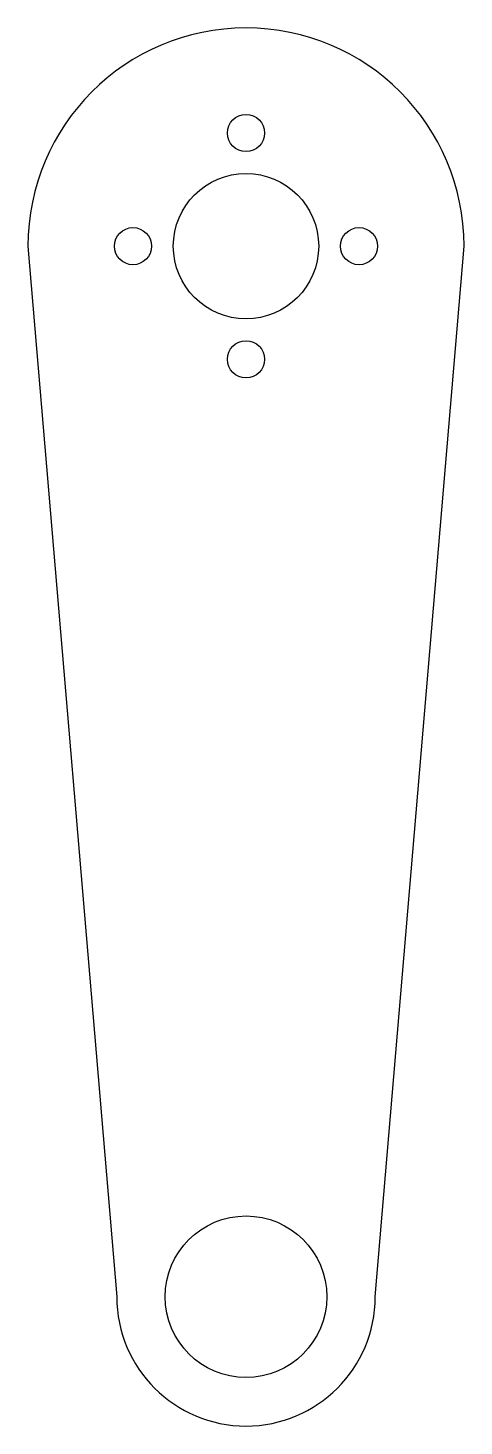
# Model space of a CAD drawing. Header units: millimetres. Extents: x -13.5 to 13.5, y -73 to 13.5.
import ezdxf

# ---------------------------------------------------------------- set-up
doc = ezdxf.new("R2010")
doc.units = ezdxf.units.MM

msp = doc.modelspace()

# ---------------------------------------------------------------- linework, layer by layer
at = {"color": 7, "linetype": 'Continuous', "lineweight": 25}
for p, q in [((-13.5, 0), (-8, -65)), ((8, -65), (13.5, 0))]:
    msp.add_line(p, q, dxfattribs=at)
for centre, radius in [((0, 7), 1.15), ((0, 0), 4.5), ((-7, 0), 1.15), ((7, 0), 1.15), ((0, -7), 1.15), ((0, -65), 5)]:
    msp.add_circle(centre, radius, dxfattribs=at)
for centre, radius, start, end in [((0, 0), 13.5, 0, 180), ((0, -65), 8, 180, 0)]:
    msp.add_arc(centre, radius, start, end, dxfattribs=at)

doc.saveas('drawing.dxf')
